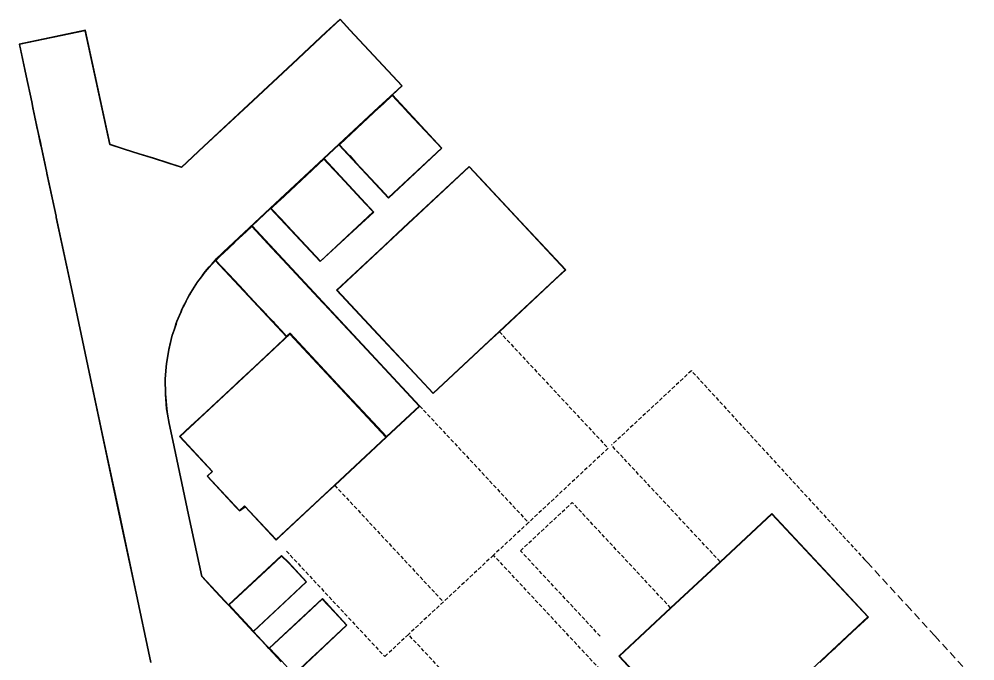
# Model space of a CAD drawing. Header units: metres. Extents: x 337936 to 338461, y 373266 to 374024.
# Drawn here: x 337935.8 to 337998.7, y 373981.4 to 374023.7 of the extents above; entities that cross this region are included whole.
import ezdxf

# ---------------------------------------------------------------- set-up
doc = ezdxf.new("R2010")
doc.units = ezdxf.units.M
doc.linetypes.add('DASHED2', pattern=[0.375, 0.25, -0.125])
for name, color, linetype in [('3D_LINES', 4, 'Continuous'), ('PLOTS EXTERNAL LEVEL', 3, 'Continuous'), ('PLOTS FFL', 1, 'Continuous')]:
    doc.layers.add(name, color=color, linetype=linetype)

msp = doc.modelspace()

# ---------------------------------------------------------------- linework, layer by layer
at = {"layer": '3D_LINES', "linetype": 'Continuous'}
for points in [[(337961, 374019.35, 34.334), (337957.577, 374023.021, 34.209), (337956.908, 374023.738, 34.185), (337955.976, 374022.87, 34.185), (337953.772, 374020.814, 34.185), (337950.846, 374018.086, 34.184), (337947.921, 374015.358, 34.184), (337946.457, 374013.993, 34.184), (337945.574, 374014.271, 34.164), (337944.627, 374014.57, 34.142), (337943.675, 374014.87, 34.121), (337942.711, 374015.174, 34.102), (337941.774, 374015.469, 34.079), (337941.773, 374015.47, 34.103), (337941.768, 374015.491, 34.2), (337940.128, 374023.004, 33.855), (337935.758, 374022.079, 33.773), (337936.199, 374020.003, 33.868), (337936.565, 374018.282, 33.865), (337936.646, 374017.899, 33.888), (337936.757, 374017.379, 33.887), (337936.912, 374016.65, 33.939), (337936.994, 374016.262, 33.938), (337937.132, 374015.611, 33.995), (337937.184, 374015.369, 33.995), (337937.36, 374014.542, 34.09), (337937.558, 374013.608, 34.095), (337937.565, 374013.575, 34.095), (337938.167, 374010.743, 34.115), (337938.181, 374010.675, 34.116), (337939.221, 374005.784, 34.149), (337940.26, 374000.893, 34.183), (337941.299, 373996.003, 34.216), (337942.339, 373991.112, 34.249), (337943.378, 373986.221, 34.283), (337944.415, 373981.341, 34.316)], [(337953.026, 373981.387, 34.329), (337952.207, 373982.264, 34.327), (337952.048, 373982.435, 34.331), (337951.184, 373983.361, 34.352), (337950.366, 373984.239, 34.353), (337950.096, 373984.528, 34.354), (337949.547, 373985.116, 34.357), (337949.312, 373985.37, 34.363), (337948.703, 373986.022, 34.376), (337947.786, 373987.005, 34.395), (337946.921, 373991.075, 34.367), (337945.882, 373995.966, 34.334), (337945.643, 373997.09, 34.326), (337945.537, 373997.709, 34.322), (337945.478, 373998.057, 34.32), (337945.393, 373999.033, 34.316), (337945.387, 374000.014, 34.314), (337945.449, 374000.82, 34.314), (337945.466, 374001.019, 34.314), (337945.616, 374001.96, 34.315), (337945.848, 374002.913, 34.318), (337945.964, 374003.262, 34.32), (337946.029, 374003.457, 34.32), (337946.094, 374003.652, 34.321), (337946.157, 374003.844, 34.322), (337946.24, 374004.037, 34.323), (337946.324, 374004.236, 34.324), (337946.405, 374004.426, 34.324), (337946.485, 374004.614, 34.325), (337946.541, 374004.746, 34.325), (337946.57, 374004.801, 34.326), (337946.668, 374004.986, 34.326), (337946.767, 374005.176, 34.327), (337946.863, 374005.358, 34.328), (337946.965, 374005.552, 34.328), (337946.997, 374005.614, 34.328), (337947.071, 374005.73, 34.329), (337947.182, 374005.904, 34.329), (337947.292, 374006.079, 34.33), (337947.406, 374006.258, 34.33), (337947.523, 374006.442, 34.33), (337947.766, 374006.764, 34.331), (337947.894, 374006.933, 34.332), (337948.019, 374007.098, 34.332), (337948.146, 374007.26, 34.332), (337948.284, 374007.415, 34.332), (337948.425, 374007.573, 34.332), (337948.563, 374007.728, 34.333), (337948.701, 374007.882, 34.333), (337948.767, 374007.956, 34.333), (337948.876, 374008.063, 34.333), (337948.996, 374008.181, 34.333), (337949.144, 374008.326, 34.333), (337949.204, 374008.385, 34.333), (337952.308, 374011.279, 34.333), (337955.834, 374014.567, 34.333), (337959.446, 374017.936, 34.333), (337960.964, 374019.352, 34.334), (337960.964, 374019.352, 34.334), (337957.558, 374023.004, 34.209), (337956.907, 374023.703, 34.185), (337955.993, 374022.852, 34.185), (337953.789, 374020.796, 34.185), (337950.863, 374018.068, 34.184), (337947.938, 374015.34, 34.184), (337946.463, 374013.965, 34.184), (337945.566, 374014.247, 34.164), (337944.619, 374014.546, 34.142), (337943.668, 374014.846, 34.121), (337942.703, 374015.15, 34.102), (337941.767, 374015.445, 34.079), (337941.752, 374015.45, 34.076), (337941.752, 374015.45, 34.079), (337941.744, 374015.486, 34.2), (337940.109, 374022.974, 33.855), (337935.788, 374022.06, 33.773), (337936.223, 374020.009, 33.868), (337936.589, 374018.287, 33.865), (337936.671, 374017.905, 33.888), (337936.781, 374017.384, 33.887), (337936.936, 374016.655, 33.939), (337937.018, 374016.267, 33.938), (337937.157, 374015.616, 33.995), (337937.208, 374015.374, 33.995), (337937.384, 374014.547, 34.09), (337937.583, 374013.613, 34.095), (337937.59, 374013.58, 34.095), (337938.191, 374010.749, 34.115), (337938.206, 374010.68, 34.116), (337939.245, 374005.789, 34.149), (337940.285, 374000.898, 34.183), (337941.324, 373996.008, 34.216), (337942.363, 373991.117, 34.249), (337943.403, 373986.226, 34.283), (337944.44, 373981.347, 34.316)], [(337960.357, 374018.751, 34.333), (337961, 374019.35, 34.334), (337961, 374019.35, 34.334)], [(337960.357, 374018.751, 34.333), (337963.615, 374015.227, 34.452), (337960.106, 374011.934, 34.333), (337956.824, 374015.457, 34.333)], [(337955.851, 374014.549, 34.333), (337956.824, 374015.457, 34.333)], [(337955.851, 374014.549, 34.333), (337959.125, 374011.021, 34.412), (337955.603, 374007.776, 34.293), (337952.313, 374011.249, 34.333)], [(337951.103, 374010.121, 34.333), (337952.313, 374011.249, 34.333)], [(337951.103, 374010.121, 34.333), (337962.157, 373998.241, 34.2)], [(337949.557, 373985.143, 34.358), (337949.33, 373985.387, 34.363), (337948.722, 373986.039, 34.376), (337947.809, 373987.017, 34.395), (337946.946, 373991.08, 34.367), (337945.906, 373995.971, 34.334), (337945.667, 373997.095, 34.326), (337945.562, 373997.714, 34.322), (337945.503, 373998.06, 34.32), (337945.418, 373999.035, 34.316), (337945.412, 374000.013, 34.314), (337945.474, 374000.818, 34.314), (337945.491, 374001.016, 34.314), (337945.64, 374001.955, 34.315), (337945.872, 374002.906, 34.318), (337945.988, 374003.254, 34.32), (337946.053, 374003.45, 34.32), (337946.117, 374003.645, 34.321), (337946.181, 374003.835, 34.322), (337946.263, 374004.028, 34.323), (337946.347, 374004.226, 34.324), (337946.428, 374004.416, 34.324), (337946.508, 374004.605, 34.325), (337946.564, 374004.735, 34.325), (337946.592, 374004.789, 34.326), (337946.69, 374004.975, 34.326), (337946.789, 374005.164, 34.327), (337946.885, 374005.347, 34.328), (337946.987, 374005.541, 34.328), (337947.019, 374005.601, 34.328), (337947.092, 374005.716, 34.329), (337947.203, 374005.891, 34.329), (337947.314, 374006.065, 34.33), (337947.427, 374006.244, 34.33), (337947.543, 374006.428, 34.33), (337947.786, 374006.748, 34.331), (337947.914, 374006.917, 34.332), (337948.038, 374007.083, 34.332), (337948.165, 374007.244, 34.332), (337948.303, 374007.398, 34.332), (337948.444, 374007.557, 34.332), (337948.582, 374007.711, 34.333), (337948.68, 374007.821, 34.333)], [(337948.68, 374007.821, 34.333), (337953.381, 374002.811, 34.289)], [(337962.157, 373998.241, 34.2), (337959.963, 373996.195, 34.2)], [(337949.557, 373985.143, 34.358), (337953.044, 373988.387, 34.201), (337953.509, 373987.954, 34.2), (337954.684, 373986.653, 34.2), (337951.203, 373983.378, 34.352)], [(337952.223, 373982.284, 34.327), (337955.743, 373985.55, 34.199), (337957.34, 373983.801, 34.199), (337953.887, 373980.532, 34.392)], [(337952.223, 373982.284, 34.327), (337952.066, 373982.452, 34.331), (337951.203, 373983.378, 34.352)]]:
    msp.add_polyline3d(points, dxfattribs=at)
for points in [[(337956.866, 374015.462, 34.333), (337957.528, 374014.753, 34.309), (337957.538, 374014.741, 34.309), (337957.932, 374014.319, 34.294), (337959.591, 374012.54, 34.324), (337960.106, 374011.988, 34.333), (337963.58, 374015.227, 34.452), (337961.414, 374017.55, 34.413), (337960.998, 374017.996, 34.384), (337960.923, 374018.077, 34.378), (337960.34, 374018.701, 34.336), (337960.221, 374018.59, 34.335), (337959.508, 374017.925, 34.335), (337959.464, 374017.884, 34.334), (337958.038, 374016.555, 34.334), (337957.995, 374016.514, 34.333), (337957.282, 374015.849, 34.333), (337956.866, 374015.462, 34.333)], [(337955.843, 374014.507, 34.335), (337956.109, 374014.222, 34.351), (337956.514, 374013.787, 34.375), (337956.909, 374013.364, 34.399), (337958.567, 374011.585, 34.409), (337959.082, 374011.033, 34.412), (337955.608, 374007.794, 34.293), (337953.442, 374010.117, 34.281), (337953.018, 374010.571, 34.301), (337952.369, 374011.267, 34.333), (337952.891, 374011.754, 34.333), (337952.934, 374011.795, 34.334), (337955.074, 374013.79, 34.334), (337955.117, 374013.831, 34.335), (337955.843, 374014.507, 34.335)], [(337951.089, 374010.074, 34.332), (337950.72, 374009.73, 34.333), (337949.993, 374009.052, 34.333), (337949.962, 374009.023, 34.333), (337949.238, 374008.348, 34.333), (337949.026, 374008.139, 34.333), (337948.922, 374008.035, 34.333), (337948.883, 374007.997, 34.333), (337948.727, 374007.842, 34.333), (337949.943, 374006.537, 34.318), (337950.565, 374005.87, 34.31), (337950.899, 374005.512, 34.313), (337950.988, 374005.417, 34.312), (337951.535, 374004.83, 34.305), (337951.806, 374004.539, 34.302), (337952.015, 374004.315, 34.299), (337952.068, 374004.259, 34.298), (337952.28, 374004.031, 34.296), (337952.493, 374003.803, 34.295), (337952.587, 374003.702, 34.294), (337952.65, 374003.634, 34.293), (337953.045, 374003.21, 34.293), (337953.384, 374002.848, 34.288), (337953.603, 374003.052, 34.275), (337953.616, 374003.039, 34.274), (337957.025, 373999.382, 34.274), (337959.088, 373997.171, 34.274), (337959.964, 373996.231, 34.274), (337962.122, 373998.242, 34.201), (337959.266, 374001.305, 34.201), (337955.856, 374004.961, 34.201), (337955.779, 374005.044, 34.201), (337953.114, 374007.902, 34.234), (337952.42, 374008.646, 34.267), (337951.089, 374010.074, 34.332)], [(337954.678, 373986.653, 34.2), (337953.876, 373987.512, 34.201), (337953.492, 373987.925, 34.2), (337953.044, 373988.343, 34.201), (337952.312, 373987.66, 34.233), (337950.171, 373985.663, 34.326), (337949.915, 373985.425, 34.339), (337949.601, 373985.132, 34.355), (337950.077, 373984.622, 34.352), (337950.402, 373984.273, 34.352), (337951.204, 373983.414, 34.351), (337953.183, 373985.259, 34.265), (337954.678, 373986.653, 34.2)], [(337957.338, 373983.801, 34.199), (337956.536, 373984.66, 34.201), (337955.735, 373985.519, 34.199), (337954.316, 373984.197, 34.251), (337952.261, 373982.28, 34.326), (337953.062, 373981.421, 34.327), (337953.864, 373980.561, 34.389), (337954.594, 373981.242, 34.335), (337955.31, 373981.91, 34.282), (337955.548, 373982.132, 34.265), (337956.65, 373983.16, 34.225), (337957.338, 373983.801, 34.199)]]:
    msp.add_polyline3d(points, close=True, dxfattribs=at)
at = {"layer": '3D_LINES', "linetype": 'DASHED2'}
for points in [[(337967.405, 374003.135, 34.275), (337974.566, 373995.456, 33.912), (337974.566, 373995.456, 33.912)], [(337980.054, 374000.573, 33.783), (337980.05, 374000.57, 34.374), (337974.785, 373995.66, 33.907)], [(337980.154, 374000.457, 34.378), (337991.455, 373988.139, 33.798), (337991.567, 373988.017, 33.802)], [(337962.157, 373998.241, 34.2), (337969.318, 373990.562, 34.036)], [(337981.947, 373987.98, 34.2), (337974.785, 373995.66, 33.907)], [(337974.566, 373995.456, 33.912), (337969.318, 373990.562, 34.036), (337969.318, 373990.562, 34.036)], [(337956.552, 373993.015, 34.275), (337963.714, 373985.336, 34.174)], [(337968.793, 373988.705, 34.1), (337972.204, 373991.886, 34.1)], [(337978.684, 373984.937, 34.2), (337972.204, 373991.886, 34.1), (337972.204, 373991.886, 34.1)], [(337969.318, 373990.562, 34.036), (337967.014, 373988.414, 34.09)], [(337953.37, 373988.681, 34.221), (337959.85, 373981.733, 34.267), (337959.85, 373981.733, 34.267)], [(337974.045, 373983.073, 34.257), (337968.793, 373988.705, 34.1)], [(337967.014, 373988.414, 34.09), (337963.714, 373985.336, 34.174)], [(337977.357, 373977.323, 34.38), (337967.014, 373988.414, 34.09), (337967.014, 373988.414, 34.09)], [(337963.714, 373985.336, 34.174), (337961.409, 373983.187, 34.229)], [(337961.409, 373983.187, 34.229), (337959.85, 373981.733, 34.267), (337959.85, 373981.733, 34.267)], [(337968.571, 373975.507, 34.5), (337961.409, 373983.187, 34.229), (337961.409, 373983.187, 34.229)]]:
    msp.add_polyline3d(points, dxfattribs=at)
at = {"layer": '3D_LINES', "linetype": 'DASHED2', "ltscale": 2}
msp.add_polyline3d([(337991.467, 373988.133, 33.798), (337991.624, 373987.962, 33.796), (337994.238, 373985.113, 33.782), (337996.088, 373983.096, 33.797), (337998.105, 373980.898, 33.751), (337998.732, 373980.215, 33.743)], dxfattribs=at)
at = {"layer": 'PLOTS EXTERNAL LEVEL', "linetype": 'Continuous'}
for points in [[(337965.413, 374014.031, 34.275), (337962.277, 374011.107, 34.425), (337961.4, 374010.289, 34.425), (337961.043, 374009.956, 34.275), (337960.687, 374009.624, 34.425), (337959.809, 374008.806, 34.425), (337956.673, 374005.881, 34.275), (337959.401, 374002.956, 34.275), (337962.129, 374000.031, 34.275), (337963.035, 373999.06, 34.275), (337966.692, 374002.47, 34.275), (337967.405, 374003.135, 34.275), (337971.043, 374006.528, 34.275), (337971.774, 374007.21, 34.275), (337968.823, 374010.374, 34.275), (337966.095, 374013.3, 34.275), (337965.413, 374014.031, 34.275)], [(337959.963, 373996.195, 34.275), (337959.814, 373996.356, 34.275), (337959.74, 373996.434, 34.275), (337956.402, 374000.014, 34.275), (337953.676, 374002.938, 34.275), (337953.602, 374003.017, 34.275), (337952.387, 374001.884, 34.354), (337951.655, 374001.202, 34.402), (337951.28, 374000.852, 34.425), (337950.402, 374000.033, 34.425), (337950.191, 373999.836, 34.275), (337949.984, 373999.644, 34.275), (337947.79, 373997.598, 34.275), (337947.058, 373996.916, 34.275), (337946.327, 373996.234, 34.275), (337948.475, 373993.931, 34.366), (337948.146, 373993.624, 34.379), (337949.229, 373992.462, 34.425), (337950.048, 373991.584, 34.425), (337950.287, 373991.327, 34.411), (337950.642, 373991.607, 34.392), (337952.688, 373989.413, 34.275), (337952.895, 373989.605, 34.275), (337955.887, 373992.396, 34.289), (337956.551, 373993.015, 34.275), (337956.551, 373993.015, 34.275), (337959.963, 373996.195, 34.275)]]:
    msp.add_polyline3d(points, close=True, dxfattribs=at)
msp.add_polyline3d([(337988.507, 373981.344, 34.35), (337989.413, 373982.189, 34.35), (337989.524, 373982.293, 34.343), (337989.563, 373982.329, 34.343), (337990.27, 373982.988, 34.296), (337990.669, 373983.361, 34.268), (337991.719, 373984.339, 34.2), (337988.767, 373987.504, 34.2), (337985.358, 373991.161, 34.2), (337981.947, 373987.98, 34.2), (337978.684, 373984.938, 34.2), (337975.273, 373981.757, 34.2), (337978.224, 373978.592, 34.2)], dxfattribs=at)
at = {"layer": 'PLOTS FFL', "linetype": 'Continuous'}
for points, elevation in [([(337965.412, 374013.996), (337961.06, 374009.938), (337956.709, 374005.88), (337963.036, 373999.095), (337967.388, 374003.153), (337971.739, 374007.211)], 34.425), ([(337959.928, 373996.196), (337953.6, 374002.982), (337950.208, 373999.818), (337946.362, 373996.233), (337948.51, 373993.929), (337948.181, 373993.623), (337950.289, 373991.363), (337950.618, 373991.67), (337952.689, 373989.448), (337956.534, 373993.034)], 34.425), ([(337988.291, 373981.177), (337991.684, 373984.34), (337985.356, 373991.126), (337981.964, 373987.962), (337978.701, 373984.919), (337975.308, 373981.756), (337981.636, 373974.971), (337985.028, 373978.134)], 34.35)]:
    msp.add_lwpolyline(points, close=True, dxfattribs=dict(at, elevation=elevation))

doc.saveas('drawing.dxf')
